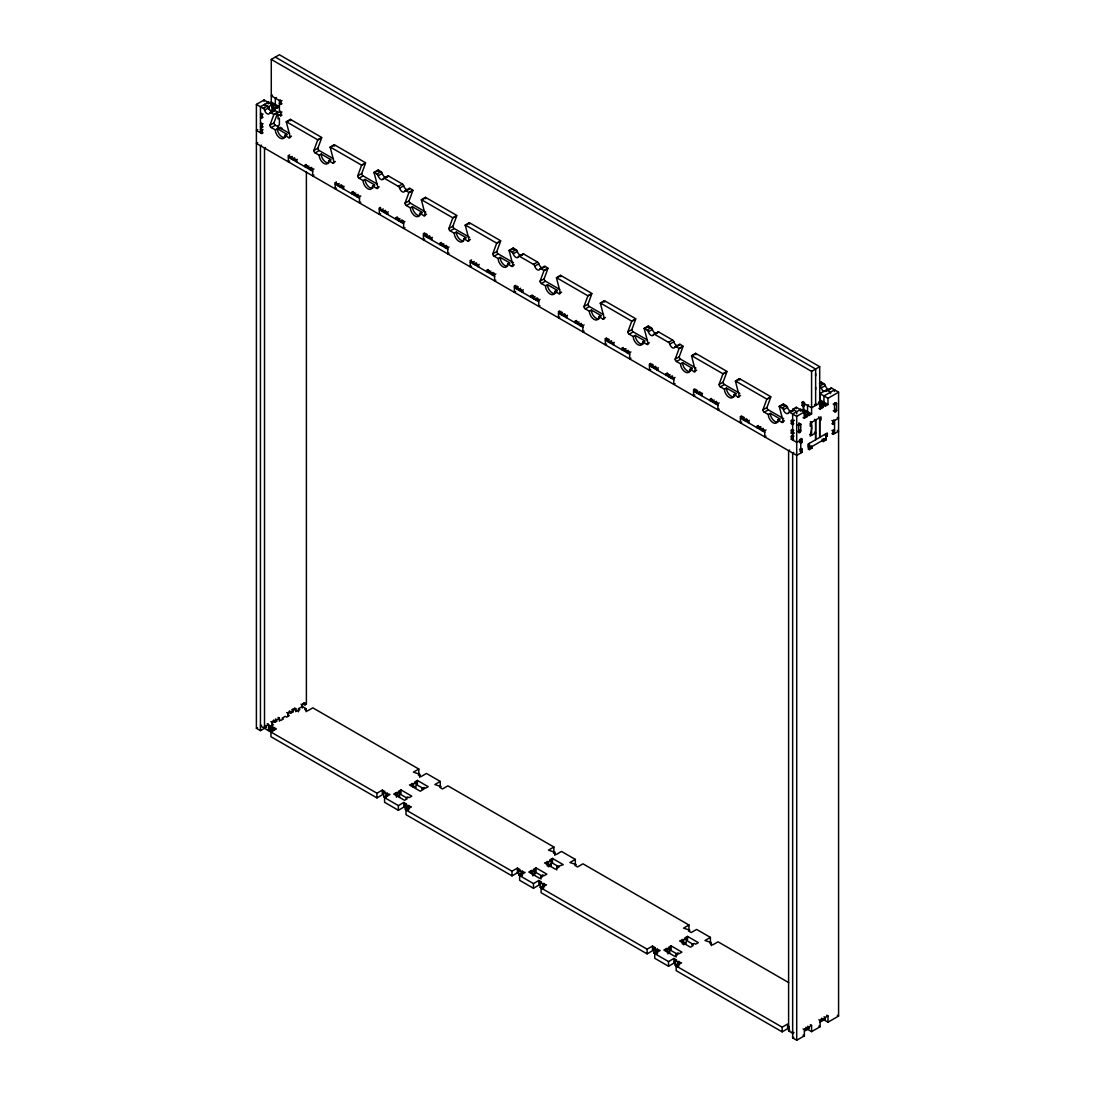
<?xml version="1.0" encoding="UTF-8"?>
<svg xmlns="http://www.w3.org/2000/svg" width="1095" height="1095" viewBox="0 0 1095 1095"><rect width="100%" height="100%" fill="white"/><g stroke="black" fill="none" stroke-linecap="round" stroke-linejoin="round"><path stroke-width="1.5" d="M275.42 107.57L276.679 108.296L279.389 106.639M279.389 721.181L279.389 718.156L278.116 717.43M804.743 405.478L803.484 406.204L802.129 405.424L802.129 402.303L803.401 401.578M803.484 410.885L803.484 406.204M808.055 448.895L809.328 449.621L809.328 443.379M818.512 402.399L819.69 403.083L819.69 366.688L811.587 371.369L811.587 414.006L808.876 415.566L807.617 414.827M815.638 419.987L815.638 439.738L815.638 419.987L814.461 419.303M814.461 404.739L815.638 405.424L815.638 369.029L275.338 57.091M822.016 440.833L823.276 441.572L825.986 440.012L825.986 433.771M800.951 410.789L803.484 409.325L803.484 407.764M269.931 125.227L273.736 114.865L277.788 112.525L273.983 122.886L269.931 125.227A1.916 1.109 60 0 0 271.286 127.567L275.338 129.908A6.679 3.86 60 0 0 280.06 138.093A6.679 3.86 60 0 0 284.782 135.356L286.822 134.192L277.363 128.731L275.338 129.908M313.813 150.549L317.618 140.201L321.67 137.861L317.865 148.208L313.813 150.549A1.916 1.109 60 0 0 315.155 152.889L319.206 155.23A6.679 3.86 60 0 0 323.942 163.429A6.679 3.86 60 0 0 328.664 160.691L330.69 159.528L321.232 154.066L319.206 155.23M357.682 175.884L361.487 165.537L365.538 163.196L361.733 173.544L357.682 175.884A1.916 1.109 60 0 0 359.037 178.225L363.088 180.565A6.679 3.86 60 0 0 367.81 188.751A6.679 3.86 60 0 0 372.546 186.027L374.572 184.85L365.114 179.402L363.088 180.565M405.013 203.205L408.805 192.857L412.87 190.516L409.065 200.864L405.013 203.205A1.916 1.109 60 0 0 406.354 205.545L410.406 207.886A6.679 3.86 60 0 0 415.142 216.071A6.679 3.86 60 0 0 419.864 213.347L421.89 212.17L412.432 206.722L410.406 207.886M448.882 228.54L452.687 218.179L456.738 215.852L452.933 226.2L448.882 228.54A1.916 1.109 60 0 0 450.237 230.881L454.288 233.221A6.679 3.86 60 0 0 459.01 241.406A6.679 3.86 60 0 0 463.746 238.683L465.772 237.506L456.314 232.044L454.288 233.221M492.764 253.876L496.569 243.514L500.62 241.174L496.815 251.535L492.764 253.876A1.916 1.109 60 0 0 494.119 256.216L498.17 258.557A6.679 3.86 60 0 0 502.892 266.742A6.679 3.86 60 0 0 507.615 264.004L509.64 262.841L500.196 257.38L498.17 258.557M540.081 281.196L543.886 270.835L547.938 268.494L544.133 278.855L540.081 281.196A1.916 1.109 60 0 0 541.436 283.537L545.488 285.877A6.679 3.86 60 0 0 550.21 294.062A6.679 3.86 60 0 0 554.946 291.338L556.972 290.161L547.514 284.7L545.488 285.877M583.963 306.532L587.769 296.17L591.82 293.83L588.015 304.191L583.963 306.532A1.916 1.109 60 0 0 585.305 308.872L589.37 311.199A6.679 3.86 60 0 0 594.092 319.398A6.679 3.86 60 0 0 598.814 316.66L600.84 315.497L591.396 310.036L589.37 311.199M627.832 331.853L631.637 321.506L635.689 319.165L631.897 329.513L627.832 331.853A1.916 1.109 60 0 0 629.187 334.194L633.238 336.535A6.679 3.86 60 0 0 637.974 344.72A6.679 3.86 60 0 0 642.697 341.996L644.722 340.832L635.264 335.371L633.238 336.535M675.163 359.174L678.968 348.826L683.02 346.485L679.215 356.833L675.163 359.174A1.916 1.109 60 0 0 676.505 361.514L680.556 363.855A6.679 3.86 60 0 0 685.292 372.054A6.679 3.86 60 0 0 690.014 369.316L692.04 368.153L682.596 362.691L680.556 363.855M719.032 384.509L722.837 374.161L726.888 371.821L723.083 382.169L719.032 384.509A1.916 1.109 60 0 0 720.387 386.85L724.438 389.19A6.679 3.86 60 0 0 729.174 397.375A6.679 3.86 60 0 0 733.896 394.652L735.922 393.475L726.464 388.027L724.438 389.19M762.914 409.845L766.719 399.483L770.77 397.143L766.965 407.504L762.914 409.845A1.916 1.109 60 0 0 764.269 412.185L768.32 414.526A6.679 3.86 60 0 0 773.043 422.711A6.679 3.86 60 0 0 777.779 419.987L779.804 418.81L770.346 413.349L768.32 414.526M268.74 103.519L271.273 102.068L271.273 59.431L279.389 54.75L819.69 366.688M270.013 729.804L268.562 730.652L268.562 724.411L265.852 725.971L265.852 727.532L260.446 730.652L256.394 728.312L256.394 104.408L264.059 99.987L272.162 104.668L272.162 110.91L270.889 110.184M282.004 100.548L280.731 101.287L271.273 95.826L272.546 95.087M276.679 108.296L276.679 106.735L268.576 102.068L260.446 106.749L260.446 132.741L262.143 131.77M276.392 97.551L275.338 98.167L275.338 104.408L273.134 105.668M263.306 108.391L267.358 106.064A1.916 1.109 60 0 1 268.631 107.83A3.819 2.204 60 0 0 271.177 111.389A3.819 2.204 60 0 0 273.723 110.773A1.916 1.109 60 0 1 274.996 110.472L277.843 112.114L273.791 114.455L270.944 112.812A1.916 1.109 60 0 0 269.671 113.113A3.819 2.204 60 0 1 267.125 113.716A3.819 2.204 60 0 1 264.579 110.171A1.916 1.109 60 0 0 263.306 108.391L256.394 104.408M264.511 105.777L264.511 104.408L268.603 106.735L272.628 104.395L272.628 105.763M280.457 99.891L279.389 100.507L279.389 111.936L280.731 112.717L282.004 111.991M264.579 110.171L268.631 107.83M261.719 113.305L260.446 114.031L261.801 114.811L263.074 114.085M280.909 102.738L279.389 103.628L280.731 104.408L282.004 103.669M272.08 106.188L274.859 107.789L276.679 106.735M262.225 116.125L260.446 117.151L261.801 117.931L263.074 117.206M272.162 110.91L274.859 109.349L274.859 107.789M269.671 113.113L273.723 110.773M270.944 112.812L274.996 110.472M279.389 111.936L280.648 111.211M261.596 122.996L260.446 123.653L261.801 124.433L263.074 123.694M280.909 114.181L278.034 115.837L278.034 118.958L279.389 118.178L279.389 124.939L278.034 125.72L278.034 127.472M262.225 125.747L260.446 126.774L261.801 127.554L263.074 126.815M278.376 114.469L280.731 115.837L282.004 115.112M257.667 129.675L256.394 130.415L261.801 133.522L263.074 132.796M261.719 128.895L260.446 129.634L261.801 130.415L263.074 129.675M271.286 127.567L275.338 125.227L289.6 133.453M286.329 121.696L290.38 119.355L321.725 137.45L317.673 139.79L286.329 121.696A1.916 1.109 60 0 0 286.384 122.175L290.189 136.916A1.916 1.109 60 0 1 288.847 137.696L284.782 135.356M286.384 122.175L290.435 119.834A1.916 1.109 60 0 1 290.38 119.355M278.705 128.444L280.648 127.321M280.991 128.69L282.004 128.101M257.667 142.678L256.394 143.404L796.708 455.356L802.115 452.235L802.115 449.114L800.842 448.375M261.472 145.156L260.446 145.744L260.446 730.652M265.524 147.496L264.511 148.085L264.511 728.312M290.189 136.916L291.462 136.191M288.847 137.696L290.613 136.67M289.641 161.129L288.368 161.868L288.368 155.627L289.641 154.888M288.368 155.627L291.065 157.187L292.338 156.448M292.338 158.008L291.065 158.748L291.065 157.187M295.089 159.021L293.323 160.048L293.323 158.488L294.582 157.748M293.323 158.488L296.02 160.048L297.292 159.309M297.156 160.951L296.02 161.608L296.02 160.048M315.155 152.889L319.206 150.549L333.482 158.789M330.211 147.031L334.262 144.691L365.593 162.785L361.542 165.112L330.211 147.031A1.916 1.109 60 0 0 330.266 147.51L334.071 162.252A1.916 1.109 60 0 1 332.716 163.032L328.664 160.691M330.266 147.51L334.317 145.17A1.916 1.109 60 0 1 334.262 144.691M305.943 164.975L307.065 165.632L305.026 166.796L305.026 165.236L306.299 164.51M305.026 165.236L307.736 166.796L308.995 166.07M308.995 167.631L307.736 168.356L307.736 166.796M312.513 168.206L309.981 169.657L309.981 168.096L311.254 167.371M309.981 168.096L312.677 169.657L313.95 168.931M332.716 163.032L335.33 161.526M313.95 175.173L312.677 175.898L312.677 169.657M336.466 188.162L335.193 188.901L335.193 182.66L336.466 181.934M335.193 182.66L337.89 184.22L339.163 183.481M339.163 185.041L337.89 185.78L337.89 184.22M342.68 185.616L340.148 187.081L340.148 185.52L341.407 184.781M340.148 185.52L342.844 187.081L344.117 186.342M359.037 178.225L363.088 175.884L377.351 184.124M343.994 187.984L342.844 188.641L342.844 187.081M374.079 172.353L378.145 170.012L380.992 171.669A1.916 1.109 60 0 1 382.264 173.434A3.819 2.204 60 0 0 384.81 176.993A3.819 2.204 60 0 0 387.356 176.377A1.916 1.109 60 0 1 388.629 176.076L402.426 184.042A1.916 1.109 60 0 1 403.699 185.821A3.819 2.204 60 0 0 406.245 189.367A3.819 2.204 60 0 0 408.805 188.764A1.916 1.109 60 0 1 410.077 188.45L412.924 190.106L408.873 192.433L406.012 190.79A1.916 1.109 60 0 0 404.739 191.105A3.819 2.204 60 0 1 402.193 191.707A3.819 2.204 60 0 1 399.648 188.162A1.916 1.109 60 0 0 398.375 186.383L384.578 178.417A1.916 1.109 60 0 0 383.305 178.718A3.819 2.204 60 0 1 380.759 179.334A3.819 2.204 60 0 1 378.213 175.775A1.916 1.109 60 0 0 376.94 174.009L374.079 172.353A1.916 1.109 60 0 0 374.148 172.832L377.953 187.587A1.916 1.109 60 0 1 376.598 188.367L372.546 186.027M374.148 172.832L378.199 170.492A1.916 1.109 60 0 1 378.145 170.012M376.94 174.009L380.992 171.669M378.213 175.775L382.264 173.434M352.768 192.008L353.89 192.665L351.851 193.842L351.851 192.282L353.124 191.543M351.851 192.282L354.561 193.842L355.82 193.103M383.305 178.718L387.356 176.377M355.82 194.664L354.561 195.403L354.561 193.842M384.578 178.417L388.629 176.076M358.832 195.526L356.806 196.703L356.806 195.143L358.079 194.404M356.806 195.143L359.502 196.703L360.775 195.964M376.598 188.367L379.212 186.848M360.775 202.205L359.502 202.931L359.502 196.703M398.375 186.383L402.426 184.042M399.648 188.162L403.699 185.821M404.739 191.105L408.805 188.764M406.012 190.79L410.077 188.45M380.581 213.648L379.322 214.374L379.322 208.132L380.581 207.407M379.322 208.132L382.018 209.692L383.291 208.967M383.291 210.527L382.018 211.253L382.018 209.692M386.042 211.527L384.277 212.553L384.277 210.993L385.536 210.267M384.277 210.993L386.973 212.553L388.246 211.828M388.109 213.457L386.973 214.114L386.973 212.553M406.354 205.545L410.406 203.205L425.777 212.074M421.411 199.673L425.462 197.333L456.793 215.428L452.741 217.768L421.411 199.673A1.916 1.109 60 0 0 421.466 200.152L425.271 214.907A1.916 1.109 60 0 1 423.916 215.688L419.864 213.347M421.466 200.152L425.517 197.812A1.916 1.109 60 0 1 425.462 197.333M398.005 219.602L398.005 218.138L395.979 219.315L395.979 217.754L397.252 217.015M395.979 217.754L398.676 219.315L399.949 218.576M399.949 220.136L398.676 220.875L398.676 219.315M403.466 220.711L400.934 222.175L400.934 220.615L402.193 219.876M400.934 220.615L403.631 222.175L404.904 221.436M423.916 215.688L426.53 214.168M404.904 227.678L403.631 228.417L403.631 222.175M424.709 239.121L423.45 239.846L423.45 233.605L424.709 232.879M426.16 233.605L423.45 235.165L447.773 249.195M423.45 233.605L426.147 235.165L427.406 234.439M427.406 236L426.147 236.725L426.147 235.165M430.171 236.999L428.391 238.026L428.391 236.465L429.664 235.74M428.391 236.465L431.101 238.026L432.361 237.3M432.238 238.929L431.101 239.586L431.101 238.026M450.237 230.881L454.288 228.54L469.645 237.41M465.279 225.009L469.331 222.668L500.675 240.763L496.624 243.104L465.279 225.009A1.916 1.109 60 0 0 465.348 225.488L469.139 240.243A1.916 1.109 60 0 1 467.798 241.023L463.746 238.683M465.348 225.488L469.399 223.147A1.916 1.109 60 0 1 469.331 222.668M442.134 245.075L442.134 243.61L440.108 244.787L440.108 243.227L441.367 242.501M440.108 243.227L442.804 244.787L444.077 244.062M444.077 245.622L442.804 246.348L442.804 244.787M447.335 246.334L445.063 247.648L445.063 246.088L446.322 245.362M445.063 246.088L447.759 247.648L449.018 246.922M467.798 241.023L470.412 239.504M449.018 253.15L447.759 253.889L447.759 247.648M471.534 266.153L470.275 266.879L470.275 260.651L471.534 259.912M470.275 260.651L472.972 262.198L474.245 261.472M474.245 263.033L472.972 263.758L472.972 262.198M476.996 264.046L475.23 265.058L475.23 263.498L476.489 262.773M475.23 263.498L477.926 265.058L479.186 264.333M494.119 256.216L498.17 253.876L513.528 262.745M479.062 265.962L477.926 266.619L477.926 265.058M509.161 250.344L513.213 248.004L516.06 249.646A1.916 1.109 60 0 1 517.333 251.426A3.819 2.204 60 0 0 519.879 254.971A3.819 2.204 60 0 0 522.424 254.368A1.916 1.109 60 0 1 523.711 254.054L537.508 262.034A1.916 1.109 60 0 1 538.781 263.799A3.819 2.204 60 0 0 541.327 267.358A3.819 2.204 60 0 0 543.873 266.742A1.916 1.109 60 0 1 545.146 266.441L547.993 268.083L543.941 270.424L541.094 268.781A1.916 1.109 60 0 0 539.821 269.083A3.819 2.204 60 0 1 537.275 269.698A3.819 2.204 60 0 1 534.73 266.14A1.916 1.109 60 0 0 533.457 264.374L519.646 256.394A1.916 1.109 60 0 0 518.373 256.709A3.819 2.204 60 0 1 515.827 257.311A3.819 2.204 60 0 1 513.281 253.766A1.916 1.109 60 0 0 512.008 251.987L509.161 250.344A1.916 1.109 60 0 0 509.216 250.823L513.021 265.565A1.916 1.109 60 0 1 511.666 266.345L507.615 264.004M509.216 250.823L513.268 248.483A1.916 1.109 60 0 1 513.213 248.004M512.008 251.987L516.06 249.646M513.281 253.766L517.333 251.426M487.836 270L488.972 270.643L486.933 271.82L486.933 270.26L488.192 269.534M486.933 270.26L489.629 271.82L490.902 271.095M518.373 256.709L522.424 254.368M490.902 272.655L489.629 273.38L489.629 271.82M519.646 256.394L523.711 254.054M494.42 273.216L491.888 274.681L491.888 273.12L493.147 272.395M491.888 273.12L494.584 274.681L495.857 273.955M511.666 266.345L514.294 264.839M495.857 280.183L494.584 280.922L494.584 274.681M533.457 264.374L537.508 262.034M534.73 266.14L538.781 263.799M539.821 269.083L543.873 266.742M541.094 268.781L545.146 266.441M515.663 291.626L514.39 292.365L514.39 286.123L515.663 285.384M517.114 286.11L514.404 287.67L538.726 301.714M514.39 286.123L517.1 287.684L518.359 286.945M518.359 288.505L517.1 289.244L517.1 287.684M520.864 289.669L519.345 290.545L519.345 288.984L520.618 288.245M519.345 288.984L522.055 290.545L523.314 289.805M523.191 291.434L522.055 292.105L522.055 290.545M541.436 283.537L545.488 281.196L559.75 289.436M556.479 277.665L560.53 275.324L591.875 293.419L587.823 295.76L556.479 277.665A1.916 1.109 60 0 0 556.534 278.144L560.339 292.885A1.916 1.109 60 0 1 558.997 293.665L554.946 291.338M556.534 278.144L560.599 275.803A1.916 1.109 60 0 1 560.53 275.324M532.95 296.197L531.061 297.292L531.061 295.732L532.321 295.007M531.061 295.732L533.758 297.292L535.017 296.567M535.017 298.127L533.758 298.853L533.758 297.292M538.288 298.839L536.002 300.153L536.002 298.593L537.275 297.867M536.002 298.593L538.713 300.153L539.972 299.428M558.997 293.665L561.612 292.16M539.972 305.669L538.713 306.395L538.713 300.153M559.791 317.098L558.518 317.837L558.518 311.596L559.791 310.87M561.229 311.596L558.532 313.143L582.841 327.186M558.518 311.596L561.229 313.156L562.488 312.417M562.488 313.978L561.229 314.717L561.229 313.156M565.499 314.84L563.473 316.017L563.473 314.457L564.746 313.717M563.473 314.457L566.17 316.017L567.443 315.278M567.319 316.92L566.17 317.577L566.17 316.017M585.305 308.872L589.37 306.532L603.632 314.758M600.361 303L604.413 300.66L635.757 318.754L631.705 321.095L600.361 303A1.916 1.109 60 0 0 600.416 303.479L604.221 318.221A1.916 1.109 60 0 1 602.866 319.001L598.814 316.66M600.416 303.479L604.467 301.139A1.916 1.109 60 0 1 604.413 300.66M577.667 321.766A1.437 0.821 0 0 1 577.216 321.601L575.176 322.779L575.176 321.218L576.449 320.479M575.176 321.218L577.886 322.779L579.145 322.039M579.145 323.6L577.886 324.339L577.886 322.779M581.91 324.613L580.131 325.639L580.131 324.079L581.404 323.34M580.131 324.079L582.841 325.639L584.1 324.9M602.866 319.001L605.494 317.495M584.1 331.142L582.841 331.867L582.841 325.639M606.616 344.145L605.343 344.87L605.343 338.629L606.616 337.903M608.053 338.629L605.357 340.189L629.666 354.219M605.343 338.629L608.053 340.189L609.313 339.464M609.313 341.024L608.053 341.75L608.053 340.189M611.818 342.174L610.298 343.05L610.298 341.489L611.571 340.764M610.298 341.489L613.008 343.05L614.268 342.324M629.187 334.194L633.238 331.853L647.515 340.093M614.144 343.953L613.008 344.61L613.008 343.05M644.243 328.336L648.295 325.995L651.142 327.638A1.916 1.109 60 0 1 652.415 329.403A3.819 2.204 60 0 0 654.961 332.962A3.819 2.204 60 0 0 657.506 332.346A1.916 1.109 60 0 1 658.779 332.045L672.576 340.011A1.916 1.109 60 0 1 673.863 341.791A3.819 2.204 60 0 0 676.409 345.336A3.819 2.204 60 0 0 678.955 344.733A1.916 1.109 60 0 1 680.228 344.432L683.075 346.075L679.023 348.415L676.176 346.759A1.916 1.109 60 0 0 674.903 347.074A3.819 2.204 60 0 1 672.357 347.676A3.819 2.204 60 0 1 669.798 344.131A1.916 1.109 60 0 0 668.525 342.352L654.728 334.386A1.916 1.109 60 0 0 653.455 334.687A3.819 2.204 60 0 1 650.909 335.303A3.819 2.204 60 0 1 648.363 331.744A1.916 1.109 60 0 0 647.09 329.978L644.243 328.336A1.916 1.109 60 0 0 644.298 328.815L648.103 343.556A1.916 1.109 60 0 1 646.748 344.336L642.697 341.996M644.298 328.815L648.349 326.474A1.916 1.109 60 0 1 648.295 325.995M647.09 329.978L651.142 327.638M648.363 331.744L652.415 329.403M623.78 348.785L622.001 349.811L622.001 348.251L623.274 347.512M622.001 348.251L624.711 349.811L625.97 349.072M653.455 334.687L657.506 332.346M625.97 350.633L624.711 351.372L624.711 349.811M654.728 334.386L658.779 332.045M628.982 351.495L626.956 352.672L626.956 351.112L628.229 350.373M626.956 351.112L629.666 352.672L630.925 351.933M646.748 344.336L649.362 342.831M630.925 358.174L629.666 358.9L629.666 352.672M668.525 342.352L672.576 340.011M669.798 344.131L673.863 341.791M674.903 347.074L678.955 344.733M676.176 346.759L680.228 344.432M650.745 369.617L649.472 370.343L649.472 364.101L650.745 363.376M652.168 364.101L649.472 365.662L673.781 379.705M649.472 364.101L652.168 365.662L653.441 364.936M653.441 366.496L652.168 367.222L652.168 365.662M656.452 367.359L654.427 368.522L654.427 366.962L655.686 366.236M654.427 366.962L657.123 368.522L658.396 367.797M658.273 369.426L657.123 370.083L657.123 368.522M676.505 361.514L680.556 359.174L695.927 368.057M691.561 355.656L695.612 353.315L726.957 371.397L722.892 373.737L691.561 355.656A1.916 1.109 60 0 0 691.616 356.135L695.421 370.876A1.916 1.109 60 0 1 694.066 371.657L690.014 369.316M691.616 356.135L695.667 353.795A1.916 1.109 60 0 1 695.612 353.315M668.155 375.571L668.155 374.12L666.13 375.284L666.13 373.724L667.403 372.998M666.13 373.724L668.84 375.284L670.099 374.558M670.099 376.119L668.84 376.844L668.84 375.284M672.864 377.118L671.084 378.145L671.084 376.584L672.357 375.859M671.084 376.584L673.781 378.145L675.054 377.405M694.066 371.657L696.694 370.151M675.054 383.647L673.781 384.386L673.781 378.145M694.86 395.09L693.6 395.815L693.6 389.587L694.86 388.848M696.311 389.574L693.614 391.134L717.923 405.177M693.6 389.587L696.297 391.134L697.57 390.409M697.57 391.969L696.297 392.694L696.297 391.134M701.087 392.544L698.555 393.995L698.555 392.434L699.814 391.709M698.555 392.434L701.252 393.995L702.525 393.269M702.388 394.898L701.252 395.555L701.252 393.995M720.387 386.85L724.438 384.509L739.809 393.379M735.443 380.978L739.495 378.637L770.825 396.732L766.774 399.073L735.443 380.978A1.916 1.109 60 0 0 735.498 381.457L739.303 396.212A1.916 1.109 60 0 1 737.948 396.992L733.896 394.652M735.498 381.457L739.549 379.116A1.916 1.109 60 0 1 739.495 378.637M711.736 399.264L710.258 400.756L710.258 399.196L711.517 398.47M710.258 399.196L712.954 400.756L714.227 400.031M714.227 401.591L712.954 402.317L712.954 400.756M717.239 402.454L715.213 403.617L715.213 402.057L716.472 401.331M715.213 402.057L717.909 403.617L719.182 402.892M737.948 396.992L740.562 395.473M719.182 409.133L717.909 409.858L717.909 403.617M741.685 422.122L740.425 422.862L740.425 416.62L741.685 415.881M743.135 416.606L740.439 418.167L764.748 432.21M740.425 416.62L743.122 418.18L744.395 417.441M744.395 419.002L743.122 419.741L743.122 418.18M747.406 419.864L745.38 421.041L745.38 419.481L746.639 418.742M745.38 419.481L748.077 421.041L749.35 420.302M764.269 412.185L768.32 409.845L783.678 418.714M749.213 421.931L748.077 422.602L748.077 421.041M779.312 406.313L783.363 403.973L786.21 405.615A1.916 1.109 60 0 1 787.483 407.395A3.819 2.204 60 0 0 790.043 410.94A3.819 2.204 60 0 0 792.588 410.338A1.916 1.109 60 0 1 793.861 410.036L789.81 412.377A1.916 1.109 60 0 0 788.537 412.678A3.819 2.204 60 0 1 785.991 413.28A3.819 2.204 60 0 1 783.431 409.735A1.916 1.109 60 0 0 782.159 407.956L779.312 406.313A1.916 1.109 60 0 0 779.366 406.792L783.171 421.548A1.916 1.109 60 0 1 781.83 422.328L777.779 419.987M819.69 383.004L821.209 382.128L824.056 383.77A1.916 1.109 60 0 1 825.329 385.549A3.819 2.204 60 0 0 827.875 389.095A3.819 2.204 60 0 0 830.421 388.492A1.916 1.109 60 0 1 831.694 388.178L834.554 389.834L834.527 391.462M779.366 406.792L783.418 404.452A1.916 1.109 60 0 1 783.363 403.973M819.498 383.633L821.264 382.607A1.916 1.109 60 0 1 821.209 382.128M782.159 407.956L786.21 405.615M819.649 385.905L824.056 383.77M783.431 409.735L787.483 407.395M820.004 386.111A1.916 1.109 60 0 1 821.277 387.89L825.329 385.549M760.423 426.845A1.437 0.821 0 0 1 759.122 426.612L759.122 428.077L759.109 426.626L757.083 427.789L757.083 426.229L758.356 425.503M757.083 426.229L759.779 427.789L761.052 427.064M792.698 411.556L792.698 409.311L796.257 407.258L804.36 411.939L804.36 418.18L803.1 417.441M804.551 402.467L803.484 403.083L803.484 407.477M819.895 393.611L827.998 398.293L827.998 404.534L819.895 399.853L819.895 393.611L826.465 389.82L830.516 392.161L830.489 393.529M761.052 428.624L759.779 429.349L759.779 427.789M788.537 412.678L792.588 410.338M825.986 391.435A3.819 2.204 60 0 0 826.369 390.833L830.421 388.492M831.694 388.178L827.642 390.518A1.916 1.109 60 0 0 826.369 390.833M802.129 405.424L804.154 404.26M763.804 429.623L762.038 430.65L762.038 429.089L763.297 428.364M808.876 415.566L808.876 414.006L800.773 409.325L792.657 414.019L792.657 440.012L793.67 439.423M808.603 404.808L807.535 405.424L807.535 411.665L805.331 412.938M834.554 389.834L823.946 395.952L823.946 402.193L821.578 403.549M762.038 429.089L764.734 430.65L766.007 429.924M781.83 422.328L784.444 420.808M789.81 412.377L796.708 416.36L804.825 411.665L804.825 413.034M827.998 398.293L838.578 392.174L838.578 1016.078L827.998 1022.182L822.673 1019.116M256.394 728.312L257.53 727.655M261.637 725.287L260.446 725.971L376.94 793.218L382.333 790.097L385.043 791.658L383.688 792.438L383.688 797.119L385.043 796.339M793.793 423.751L792.657 424.408L791.302 423.628L791.302 420.521L792.575 419.782M766.007 436.166L764.734 436.891L764.734 430.65M794.422 420.275L792.657 421.301L791.302 420.521M270.889 721.591L272.162 722.33L274.859 720.77L274.859 722.33L272.587 721.016M275.42 718.991L276.679 719.716L279.389 718.156M286.657 712.503L287.917 713.228L290.613 711.668L290.613 713.228L288.587 712.065M291.831 709.505L293.09 710.244L295.801 708.684L295.801 711.709M301.057 704.181L302.329 704.906L305.026 703.346L305.026 704.906L306.381 704.126L306.381 171.696M791.302 423.628L793.327 422.465M272.162 723.891L273.504 724.671L270.807 726.231L268.562 725.971L272.299 728.12L273.64 727.34L276.351 728.9L270.944 732.021L270.944 736.702L376.94 797.899L382.333 794.778L382.333 790.097M274.859 722.33L276.679 721.277L276.679 719.716M290.613 713.228L293.09 711.805L293.09 710.244M298.497 711.805L298.497 708.684L302.329 706.467M804.278 413.445L807.056 415.06L808.876 414.006M819.525 404.055L822.824 405.958L825.302 404.534L825.302 406.081L823.276 404.917M804.36 418.18L807.056 416.62L807.056 415.06M818.855 408.339L820.114 409.078L822.824 407.518L822.824 405.958M825.302 406.081L827.998 404.534M306.066 711.75L306.066 708.629L304.711 709.409L307.408 710.97L312.814 707.849L418.81 769.046L418.81 773.727M794.422 433.004L792.657 434.031L791.302 433.25L791.302 430.13L792.575 429.404M793.793 430.253L792.657 430.91L791.302 430.13M791.302 433.25L793.327 432.087M799.487 442.394L800.76 443.133L802.115 442.353L802.115 439.232L796.708 442.353L791.302 439.232L791.302 436.111L792.575 435.386M793.916 436.166L792.657 436.891L791.302 436.111M791.302 439.232L793.327 438.068M831.913 420.562L833.172 421.301L838.606 418.167L837.319 417.441M831.913 423.683L833.172 424.408L834.527 423.628L832.761 422.615M789.618 450.086L788.605 450.675L788.605 1030.888L793.41 1033.666M793.67 452.427L792.657 453.015L792.657 1037.909L796.708 1040.25L804.36 1035.829L804.36 1029.587L807.056 1028.027L807.056 1029.587L805.29 1028.575M802.115 449.114L800.76 449.894L799.487 449.155M831.913 430.445L833.172 431.17L834.527 430.39L833.268 429.664M809.328 446.5L807.973 447.28L807.973 444.159L827.327 432.99L827.327 436.111L825.986 436.891M809.328 448.06L825.986 438.452M831.913 433.565L833.172 434.291L838.606 431.156L837.319 430.445M809.328 449.621L812.025 448.06L812.025 446.5L810.752 445.774M418.81 769.046L413.404 772.167L419.7 774.233L419.7 777.354M383.688 792.438L389.984 794.505L384.578 797.625L384.578 802.306L398.375 810.273L403.781 807.152L403.781 802.484L406.478 804.045L406.478 807.152M419.7 774.233L418.345 775.014L421.041 776.574L426.448 773.453L440.245 781.419L440.245 786.101M399.607 792.246L397.786 793.3L396.431 792.52L393.735 794.08L404.534 800.308L407.23 798.748L405.889 797.981L407.71 796.927L409.051 797.707L411.761 796.147L400.948 789.906L398.251 791.466L399.607 792.246L399.607 796.927L398.251 796.147M416.018 782.761L409.489 784.978L420.288 791.22L422.998 789.659L421.643 788.879L424.121 787.442L425.476 788.222L428.172 786.662L417.373 780.434L414.663 781.981L416.018 782.761L416.018 787.442L414.663 786.662M384.578 797.625L398.375 805.591L403.781 802.484M440.245 781.419L434.852 784.54L441.134 786.621L439.793 787.387L442.489 788.947L447.896 785.84L553.878 847.024L553.878 851.705M406.478 808.712L405.136 809.492L405.136 804.825L406.478 804.045M405.136 804.825L411.419 806.892L406.012 810.013L406.012 814.694L512.008 875.877L517.415 872.77L520.111 874.316L518.77 875.097L518.77 870.429L520.111 869.649L517.415 868.089L512.008 871.209L406.012 810.013M553.878 847.024L548.486 850.144L554.768 852.225L554.768 855.346M518.77 870.429L525.053 872.496L519.646 875.617L519.646 880.298L533.457 888.264L538.863 885.143L538.863 880.462L541.56 882.022L540.205 882.803L540.205 887.484L647.09 949.187L652.497 946.066L655.193 947.627L655.193 950.747M554.768 852.225L553.427 853.005L556.123 854.565L561.53 851.445L575.327 859.411L575.327 864.092M542.778 876.465L536.03 872.564L533.333 874.125L534.675 874.905L534.675 870.224L532.854 871.278L531.499 870.498L528.803 872.058L539.616 878.299L542.312 876.739L540.957 875.959L540.957 879.08M540.957 875.959L542.778 874.905L544.133 875.685L546.829 874.125L536.03 867.883L533.333 869.444L534.675 870.224M548.622 862.189L548.622 866.857L551.086 865.433L551.086 860.752L544.557 862.956L555.37 869.197L558.067 867.637L556.725 866.857L556.725 869.977M556.725 866.857L563.254 864.653L552.441 858.412L549.745 859.972L551.086 860.752M559.203 866.994L552.441 863.093L549.745 864.653L551.086 865.433M518.77 875.097L533.457 883.583L538.863 880.462M575.327 859.411L569.92 862.531L576.216 864.598L574.861 865.378L577.571 866.939L582.964 863.818L688.96 925.015L688.96 929.696M540.205 882.803L546.501 884.87L541.094 887.99L541.094 892.671L647.09 953.868L652.497 950.747L652.497 946.066M540.205 887.484L541.56 886.704M688.96 925.015L683.554 928.136L689.85 930.202L688.495 930.983L691.205 932.543L696.598 929.422L710.409 937.388L710.409 942.07M675.286 960.794L681.569 962.861L676.176 965.982L676.176 970.663L782.159 1031.86L787.565 1028.739L787.565 1024.058L782.159 1027.178L675.286 965.475L675.286 960.794L676.642 960.014L673.931 958.453L668.525 961.574L653.838 953.088L653.838 948.407L655.193 947.627M653.838 948.407L660.134 950.487L654.728 953.594L654.728 958.276L668.525 966.255L673.931 963.135L676.642 964.695L675.286 965.475M653.838 953.088L655.193 952.308M668.402 952.116L669.757 952.896L669.757 948.215L667.936 949.269L666.581 948.489L663.885 950.049L674.684 956.291L677.394 954.73L676.039 953.95L676.039 957.071M676.039 953.95L677.86 952.896L679.215 953.677L681.911 952.116L671.112 945.875L668.402 947.435L669.757 948.215M686.168 938.743L679.639 940.947L690.452 947.189L693.149 945.628L691.794 944.848L694.271 943.411L695.626 944.191L698.323 942.644L687.523 936.403L684.813 937.963L686.168 938.743L686.168 943.425L684.813 942.644M710.409 937.388L705.002 940.509L711.298 942.59L711.298 945.71M711.298 942.59L709.943 943.37L712.64 944.93L718.046 941.809L788.701 982.598M788.605 1030.888L789.782 1030.203M792.657 1033.228L793.834 1032.544M807.617 1026.248L808.876 1026.987L811.587 1025.426L811.587 1031.654L806.522 1028.739M818.855 1019.76L820.114 1020.499L822.824 1018.939L822.824 1020.499L820.798 1019.322M824.029 1016.776L825.302 1017.501L827.998 1015.941L827.998 1022.182M792.657 1037.909L793.779 1037.252M804.647 1030.984L808.876 1028.547L808.876 1026.987M820.004 1022.114L825.302 1019.062L825.302 1017.501M811.587 1031.654L820.114 1026.727L820.114 1020.499M803.484 409.325L811.587 414.006M271.273 59.431L811.587 371.369M834.527 389.834L838.578 392.174M835.033 402.673L836.553 403.562L836.553 410.242A1.437 0.821 -60 0 1 835.54 412.007A1.437 0.821 -60 0 1 834.527 411.419L833.268 410.68M835.061 402.864L836.58 403.74L834.554 404.904L833.528 404.315M833.268 404L834.527 404.726L834.527 411.419L836.58 410.242L835.307 409.503M835.293 409.516L836.553 410.242M819.731 401.317L825.302 404.534M818.855 402.111L820.114 402.837L820.114 409.078M821.756 404.041L822.769 404.63M819.525 405.615L822.824 407.518M833.528 419.919L834.554 420.507L834.554 433.497L832.556 432.347M802.129 402.303L811.587 407.764L821.25 402.193L821.25 403.549M818.512 416.962L819.69 417.647L819.69 437.398L819.69 420.767L821.045 419.987L821.045 416.866L810.232 423.108L810.232 426.229L811.587 425.449L811.587 428.405M271.273 102.068L279.389 106.735M272.08 107.748L274.859 109.349M804.278 415.005L807.056 416.62M792.698 409.311L796.749 411.652L796.749 413.896M810.396 421.643L811.587 422.328L811.587 435.317L809.807 434.304M824.631 434.551L827.327 436.111M798.98 423.204L800.76 424.217L800.76 430.91A1.437 0.821 -60 0 1 799.747 432.662A1.437 0.821 -60 0 1 798.734 432.087L797.461 431.348M798.734 423.245L800.76 424.408L798.734 425.585L797.461 424.846M814.461 432.306L815.638 432.977L810.232 436.097L811.587 428.829M823.454 438.547L825.986 440.012M261.212 115.057L262.225 115.646M797.461 424.655L798.734 425.394L798.734 432.087L800.76 430.91L799.487 430.184M261.212 115.249L262.225 115.837M822.016 439.273L823.276 440.012L823.276 441.572M278.965 127.814L280.142 128.498M800.842 438.506L802.115 439.232M799.747 439.423L800.76 440.012L800.76 453.015M799.829 441.039L802.115 442.353M809.739 446.746L812.025 448.06M396.883 217.494L398.005 218.138M576.093 320.944L577.216 321.601L577.202 323.066M667.033 373.463L668.155 374.12M799.829 450.907L802.115 452.235M288.382 157.174L312.691 171.217M335.207 184.206L359.516 198.25M379.322 209.692L403.631 223.736M470.275 262.198L494.598 276.241M303.767 702.62L306.381 704.126M302.754 703.592L305.026 704.906M301.563 706.029L306.066 708.629M837.319 1015.339L838.578 1016.078M298.497 708.684L299.852 709.464L297.142 711.025L293.09 708.684M294.528 707.945L295.801 708.684M826.739 1015.216L827.998 1015.941M291.831 711.066L293.09 711.805M824.029 1018.336L825.302 1019.062M289.354 710.942L290.613 711.668M821.551 1018.199L822.824 1018.939M424.121 789.002L417.373 785.101L417.373 780.434M692.916 944.191L687.523 941.084L687.523 936.403M287.917 714.789L289.272 715.569L286.562 717.129L285.22 716.349L282.086 718.156L283.441 718.936L280.731 720.496L279.389 719.716M818.855 1026.001L820.114 1026.727M810.314 1024.687L811.587 1025.426M275.42 720.551L276.679 721.277M807.617 1027.808L808.876 1028.547M273.599 720.031L274.859 720.77M805.797 1027.302L807.056 1028.027M406.354 797.707L400.948 794.587L400.948 789.906M677.86 954.457L671.112 950.556L671.112 945.875M803.1 1028.862L804.36 1029.587M267.289 723.672L268.562 724.411M803.1 1035.103L804.36 1035.829M264.593 725.232L265.852 725.971M264.333 726.656L265.852 727.532M792.205 1031.928L793.56 1032.708M821.264 382.607L821.496 383.524M783.418 404.452L783.664 405.383M739.549 379.116L739.782 380.047M695.667 353.795L695.914 354.712M648.349 326.474L648.582 327.391M604.467 301.139L604.714 302.056M560.599 275.803L560.832 276.72M513.268 248.483L513.514 249.4M469.399 223.147L469.632 224.078M425.517 197.812L425.75 198.742M378.199 170.492L378.432 171.422M334.317 145.17L334.55 146.087M290.435 119.834L290.681 120.751M833.172 421.301L833.172 424.408M833.172 431.17L833.172 434.291M823.946 1018.966L823.946 1019.842M815.638 373.587L815.638 375.859M815.638 387.233L815.638 389.505M815.638 403.152L815.638 405.424M800.773 409.325L800.773 410.105M800.308 409.598L800.308 411.063M796.708 416.36L796.708 1040.25M796.257 407.258L796.257 408.722M788.92 1026.398L788.92 1031.079M782.159 1027.178L782.159 1031.86M712.297 399.579L712.284 401.057M683.691 940.167L683.691 944.848M682.336 939.387L682.336 944.068M678.873 961.301L678.873 965.982M677.518 962.081L677.518 966.762M673.931 958.453L673.931 963.135M668.525 961.574L668.525 966.255M667.936 949.269L667.936 953.95M666.581 948.489L666.581 951.61M657.424 948.927L657.424 953.594M656.083 949.707L656.083 954.375M647.09 949.187L647.09 953.868M624.04 348.634L624.027 350.099M552.441 858.412L552.441 863.093M547.267 861.409L547.267 866.077M543.791 883.323L543.791 887.99M542.449 884.089L542.449 888.77M536.03 867.883L536.03 872.564M533.457 883.583L533.457 888.264M533.087 296.129L533.087 297.594M532.854 871.278L532.854 875.959M531.499 870.498L531.499 873.618M522.356 870.936L522.356 875.617M521.001 871.716L521.001 874.837M517.415 868.089L517.415 872.77M512.008 871.209L512.008 875.877M488.972 270.944L488.959 272.121M413.54 784.198L413.54 787.319M412.185 783.418L412.185 786.538M408.722 805.331L408.722 810.013M407.367 806.112L407.367 809.232M398.375 805.591L398.375 810.273M397.786 793.3L397.786 796.421M396.431 792.52L396.431 797.201M387.274 792.944L387.274 796.065M385.933 793.724L385.933 798.406M376.94 793.218L376.94 797.899M353.89 192.665L353.877 194.13M307.065 165.632L307.052 167.097M302.329 704.906L302.329 708.027M287.917 713.228L287.917 716.541M280.731 101.287L280.731 104.408M280.731 112.717L280.731 115.837M273.64 727.34L273.64 730.461M272.162 722.33L272.162 726.519M272.299 728.12L272.299 731.241M270.807 726.231L270.807 730.912L269.452 730.132L269.452 725.451M268.576 102.068L268.576 103.423M268.603 106.735L268.603 108.966M268.111 102.328L268.111 103.792M264.059 99.987L264.059 101.452M261.801 114.811L261.801 117.931M261.801 124.433L261.801 127.554M261.801 130.415L261.801 133.522M498.17 253.876A1.916 1.109 60 0 1 496.815 251.535M454.288 228.54A1.916 1.109 60 0 1 452.933 226.2M410.406 203.205A1.916 1.109 60 0 1 409.065 200.864M363.088 175.884A1.916 1.109 60 0 1 361.733 173.544M319.206 150.549A1.916 1.109 60 0 1 317.865 148.208M275.338 125.227A1.916 1.109 60 0 1 273.983 122.886M768.32 409.845A1.916 1.109 60 0 1 766.965 407.504M724.438 384.509A1.916 1.109 60 0 1 723.083 382.169M680.556 359.174A1.916 1.109 60 0 1 679.215 356.833M633.238 331.853A1.916 1.109 60 0 1 631.897 329.513M589.37 306.532A1.916 1.109 60 0 1 588.015 304.191M545.488 281.196A1.916 1.109 60 0 1 544.133 278.855M778.093 422.027A6.679 3.86 60 0 1 773.07 419.864A6.679 3.86 60 0 1 770.346 413.349M779.804 418.81A6.679 3.86 60 0 1 779.681 419.933M734.225 396.691A6.679 3.86 60 0 1 729.188 394.529A6.679 3.86 60 0 1 726.464 388.027M735.922 393.475A6.679 3.86 60 0 1 735.813 394.597M690.343 371.356A6.679 3.86 60 0 1 685.306 369.207A6.679 3.86 60 0 1 682.596 362.691M692.04 368.153A6.679 3.86 60 0 1 691.93 369.275M643.271 343.926A6.679 3.86 60 0 1 638.152 342.051A6.679 3.86 60 0 1 635.264 335.371M644.722 340.832A6.679 3.86 60 0 1 644.613 341.955M599.403 318.59A6.679 3.86 60 0 1 594.27 316.715A6.679 3.86 60 0 1 591.396 310.036M600.84 315.497A6.679 3.86 60 0 1 600.731 316.619M555.767 293.104A6.679 3.86 60 0 1 550.552 291.557A6.679 3.86 60 0 1 547.514 284.7M556.972 290.161A6.679 3.86 60 0 1 556.657 291.927M285.371 137.286A6.679 3.86 60 0 1 280.238 135.424A6.679 3.86 60 0 1 277.363 128.731M286.822 134.192A6.679 3.86 60 0 1 286.698 135.315M328.993 162.731A6.679 3.86 60 0 1 323.956 160.582A6.679 3.86 60 0 1 321.232 154.066M330.69 159.528A6.679 3.86 60 0 1 330.58 160.65M372.861 188.066A6.679 3.86 60 0 1 367.838 185.904A6.679 3.86 60 0 1 365.114 179.402M374.572 184.85A6.679 3.86 60 0 1 374.463 185.972M419.919 215.469A6.679 3.86 60 0 1 415.005 213.06A6.679 3.86 60 0 1 412.432 206.722M421.89 212.17A6.679 3.86 60 0 1 421.78 213.292M463.787 240.804A6.679 3.86 60 0 1 458.873 238.381A6.679 3.86 60 0 1 456.314 232.044M465.772 237.506A6.679 3.86 60 0 1 465.662 238.628M507.669 266.14A6.679 3.86 60 0 1 502.756 263.717A6.679 3.86 60 0 1 500.196 257.38M509.64 262.841A6.679 3.86 60 0 1 509.449 264.292M824.029 391.545A3.819 2.204 60 0 1 821.277 387.89M834.582 404.698A1.369 0.794 -60 0 1 836.498 403.603M798.789 425.366A1.369 0.794 -60 0 1 800.705 424.258M533.812 296.348A1.437 0.821 0 0 1 533.292 296.225M625.751 348.771A1.437 0.821 0 0 1 624.355 348.771M442.859 243.843A1.437 0.821 0 0 1 442.229 243.665"/></g></svg>
